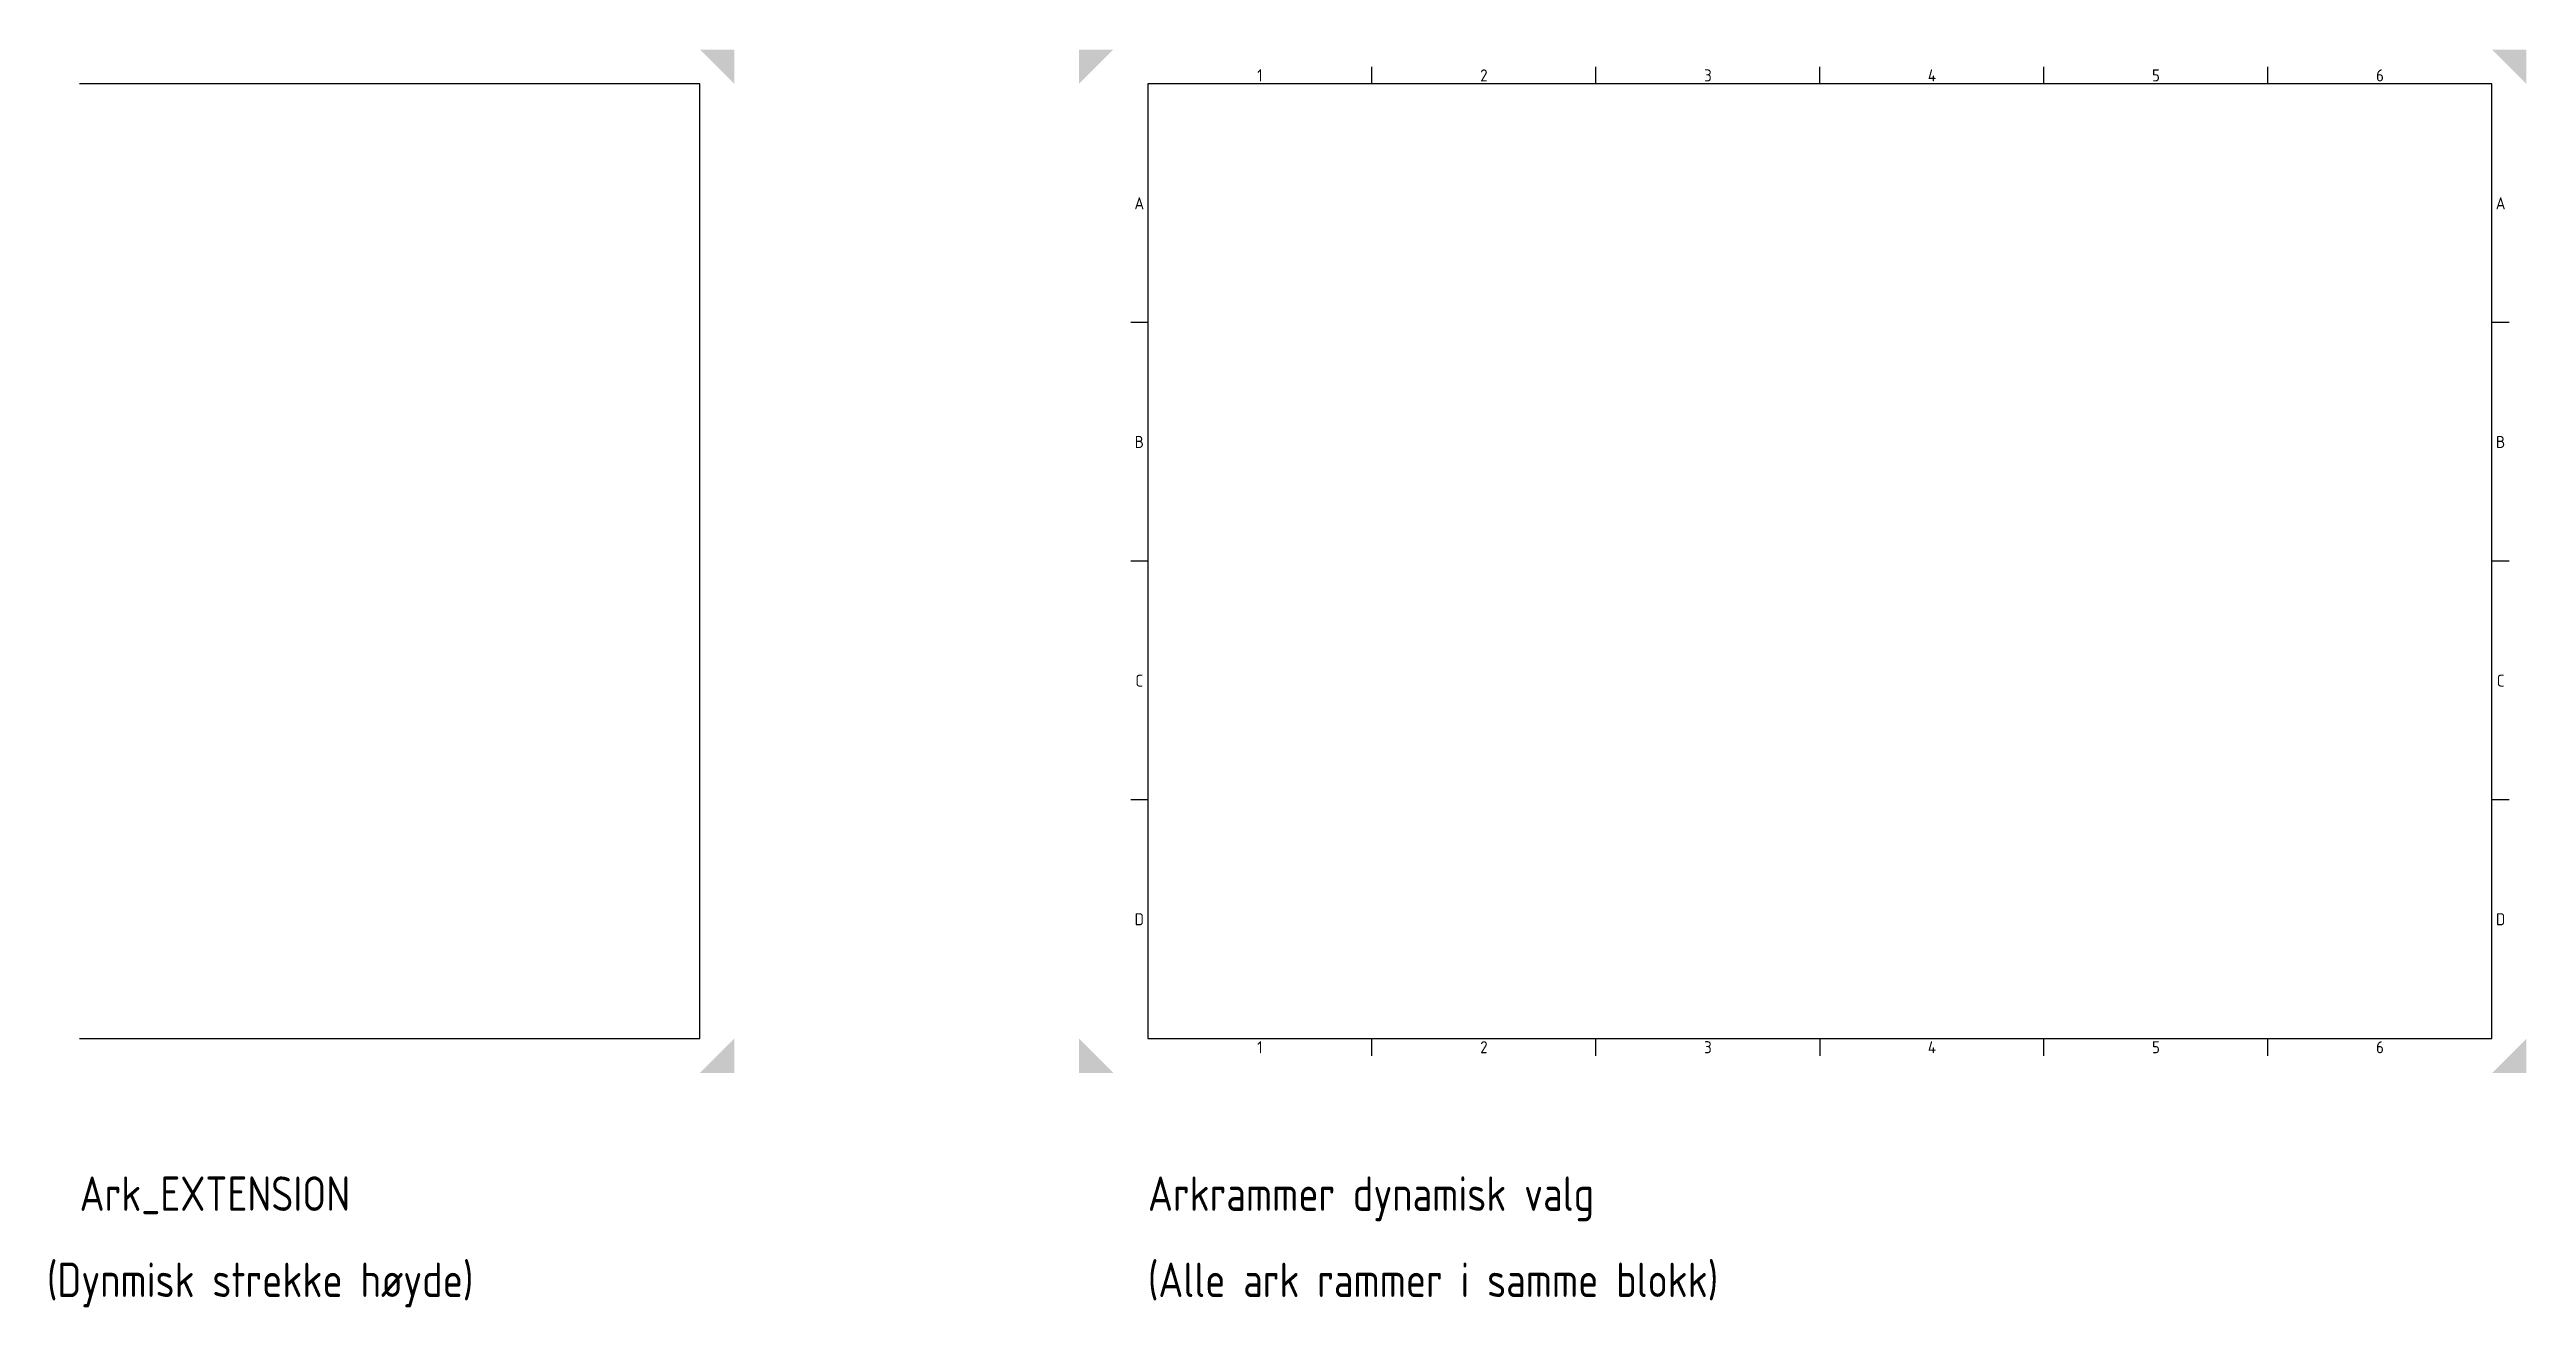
# Model space of a CAD drawing. Header units: millimetres. Extents: x -319 to 400, y -78 to 287.
import ezdxf
from ezdxf.enums import TextEntityAlignment as Align

# ---------------------------------------------------------------- set-up
doc = ezdxf.new("R2010")
doc.units = ezdxf.units.MM
for name, color, linetype in [('FRAME 025', 2, 'Continuous'), ('FRAME 050', 5, 'Continuous'), ('FRAME 070', 1, 'Continuous'), ('Sig-ramme', 2, 'Continuous')]:
    doc.layers.add(name, color=color, linetype=linetype)
doc.styles.add('ISOCP', font='isocp.shx', dxfattribs={"width": 0.9})

# ---------------------------------------------------------------- blocks, each defined once
blk = doc.blocks.new('LA3')
at = {"layer": 'FRAME 025'}
for points in [[(-20, 277), (-10, 287), (-20, 287)], [(400, 277), (390, 287), (400, 287)], [(-20, 0), (-10, -10), (-20, -10)], [(400, 0), (390, -10), (400, -10)]]:
    blk.add_solid(points, dxfattribs=at)
at = {"layer": 'FRAME 050'}
for p, q in [((65, 277), (65, 282)), ((130, 277), (130, 282)), ((195, 277), (195, 282)), ((260, 277), (260, 282)), ((325, 277), (325, 282)), ((0, 207.75), (-5, 207.75)), ((395, 207.75), (390, 207.75)), ((0, 138.5), (-5, 138.5)), ((395, 138.5), (390, 138.5)), ((0, 69.25), (-5, 69.25)), ((395, 69.25), (390, 69.25)), ((65, -5), (65, 0)), ((130, -5), (130, 0)), ((195, 0), (195, -5)), ((260, -5), (260, 0)), ((325, -5), (325, 0))]:
    blk.add_line(p, q, dxfattribs=at)
at = {"layer": 'FRAME 070'}
for p, q in [((390, 277), (0, 277)), ((0, 277), (0, 0)), ((390, 0), (390, 277)), ((0, 0), (390, 0))]:
    blk.add_line(p, q, dxfattribs=at)
at = {"layer": 'FRAME 050', "style": 'ISOCP'}
for s, p in [('1', (32.5, 279.5)), ('2', (97.5, 279.5)), ('3', (162.5, 279.5)), ('4', (227.5, 279.5)), ('5', (292.5, 279.5)), ('6', (357.5, 279.5)), ('A', (-2.5, 242.375)), ('A', (392.5, 242.375)), ('B', (-2.5, 173.125)), ('B', (392.5, 173.125)), ('C', (-2.5, 103.875)), ('C', (392.5, 103.875)), ('D', (-2.5, 34.625)), ('D', (392.5, 34.625)), ('1', (32.5, -2.5)), ('2', (97.5, -2.5)), ('3', (162.5, -2.5)), ('4', (227.5, -2.5)), ('5', (292.5, -2.5)), ('6', (357.5, -2.5))]:
    blk.add_text(s, height=3.5, dxfattribs=at).set_placement(p, align=Align.MIDDLE)
blk = doc.blocks.new('*U32')
at = {"layer": 'Sig-ramme'}
blk.add_blockref('LA3', (0, 0), dxfattribs=at)
blk = doc.blocks.new('*U35')
at = {"layer": 'FRAME 025'}
for points in [[(180, 287), (190, 277), (190, 287)], [(190, 0), (180, -10), (190, -10)]]:
    blk.add_solid(points, dxfattribs=at)
at = {"layer": 'FRAME 070'}
for p, q in [((180, 277), (0, 277)), ((180, 0), (180, 277)), ((0, 0), (180, 0))]:
    blk.add_line(p, q, dxfattribs=at)

msp = doc.modelspace()

# ---------------------------------------------------------------- block references
at = {"layer": 'Sig-ramme'}
for name, p in [('*U35', (-310, 0)), ('*U32', (0, 0))]:
    msp.add_blockref(name, p, dxfattribs=at)

# ---------------------------------------------------------------- texts
at = {"style": 'ISOCP', "width": 0.9}
for s, p in [('Ark_EXTENSION', (-310, -50)), ('Arkrammer dynamisk valg', (0, -50)), ('(Dynmisk strekke høyde) ', (-319.46, -75)), ('(Alle ark rammer i samme blokk) ', (0, -75))]:
    msp.add_text(s, height=10, dxfattribs=at).set_placement(p)

doc.saveas('drawing.dxf')
